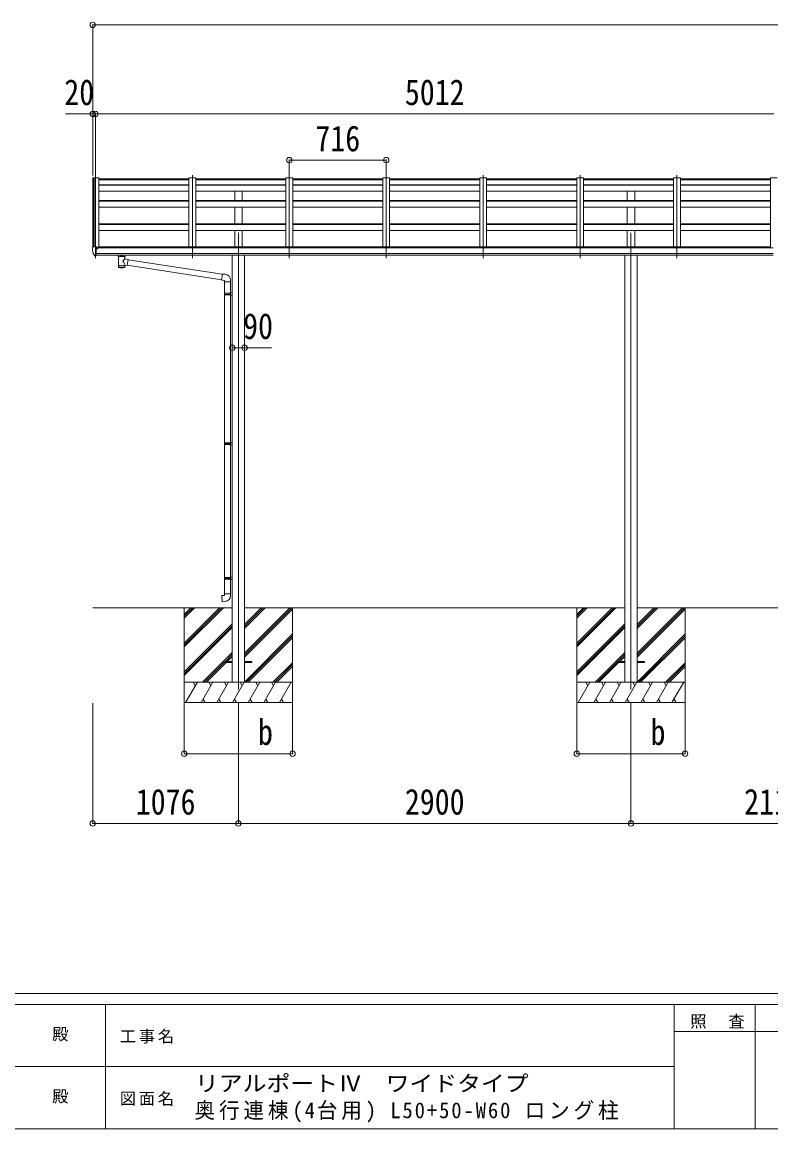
# Model space of a CAD drawing. Units: millimetres at full size, sheet at 1:40; some dimension numbers follow another scale. Extents: x -11181 to 11305, y -7804 to 7716.
# Drawn here: x -1152 to 4379, y -7804 to 373 of the extents above; entities that cross this region are included whole.
import ezdxf
from ezdxf.enums import TextEntityAlignment as Align

# ---------------------------------------------------------------- set-up
doc = ezdxf.new("R2010")
doc.units = ezdxf.units.MM
doc.header["$LTSCALE"] = 40
doc.header["$PDMODE"] = 32
doc.header["$PDSIZE"] = 40
for name, color, linetype, lineweight in [('0-0_0', 7, 'Continuous', 9), ('0-1_本体', 4, 'Continuous', 9), ('0-2_部品', 7, 'Continuous', 9), ('0-8_PARTS2', 2, 'Continuous', 9), ('0-A_寸法', 6, 'Continuous', 9), ('F-0_240', 7, 'Continuous', 9)]:
    doc.layers.add(name, color=color, linetype=linetype, lineweight=lineweight)
doc.styles.add('ＭＳ ゴシック', font='')
doc.styles.get('ＭＳ ゴシック').set_extended_font_data('MS Gothic')

msp = doc.modelspace()

# ---------------------------------------------------------------- linework, layer by layer
at = {"layer": '0-0_0'}
for p, q in [((-630.8, -3954.08), (400, -3954.08)), ((45.2, -3954.08), (45.2, -4654.08)), ((45.2, -4214.81), (305.93, -3954.08)), ((45.2, -4228.95), (320.08, -3954.08)), ((45.2, -4243.09), (334.22, -3954.08)), ((45.2, -4030.96), (122.08, -3954.08)), ((45.2, -4016.82), (107.94, -3954.08)), ((45.2, -4002.68), (93.8, -3954.08)), ((490.4, -4290.11), (826.43, -3954.08)), ((490.4, -4304.25), (840.58, -3954.08)), ((490.4, -4106.26), (642.58, -3954.08)), ((490.4, -4092.12), (628.44, -3954.08)), ((490.4, -4077.97), (614.3, -3954.08)), ((490.4, -3954.08), (3300, -3954.08)), ((490.4, -4318.39), (845.2, -3963.59)), ((845.2, -3954.08), (845.2, -4654.08)), ((2945.2, -4002.68), (2993.8, -3954.08)), ((2945.2, -4016.82), (3007.94, -3954.08)), ((2945.2, -4030.96), (3022.08, -3954.08)), ((2945.2, -4243.09), (3234.22, -3954.08)), ((2945.2, -4228.95), (3220.08, -3954.08)), ((2945.2, -4214.81), (3205.93, -3954.08)), ((2945.2, -3954.08), (2945.2, -4654.08)), ((3390.4, -4077.97), (3514.3, -3954.08)), ((3390.4, -4092.12), (3528.44, -3954.08)), ((3390.4, -4106.26), (3542.58, -3954.08)), ((3390.4, -4304.25), (3740.58, -3954.08)), ((3390.4, -4290.11), (3726.43, -3954.08)), ((3390.4, -3954.08), (5072, -3954.08)), ((3390.4, -4318.39), (3745.2, -3963.59)), ((5412, -3954.08), (3730.4, -3954.08)), ((3745.2, -3954.08), (3745.2, -4654.08)), ((45.2, -4426.94), (400, -4072.14)), ((45.2, -4441.08), (400, -4086.28)), ((2945.2, -4426.94), (3300, -4072.14)), ((2945.2, -4441.08), (3300, -4086.28)), ((45.2, -4455.22), (400, -4100.42)), ((490.4, -4502.24), (845.2, -4147.44)), ((502.7, -4504.08), (845.2, -4161.58)), ((2945.2, -4455.22), (3300, -4100.42)), ((3390.4, -4502.24), (3745.2, -4147.44)), ((3402.7, -4504.08), (3745.2, -4161.58)), ((516.85, -4504.08), (845.2, -4175.72)), ((3416.85, -4504.08), (3745.2, -4175.72)), ((180.19, -4504.08), (400, -4284.27)), ((348.85, -4349.57), (400, -4298.41)), ((362.99, -4349.57), (400, -4312.56)), ((3080.19, -4504.08), (3300, -4284.27)), ((3248.85, -4349.57), (3300, -4298.41)), ((3262.99, -4349.57), (3300, -4312.56)), ((194.34, -4504.08), (345.2, -4353.21)), ((208.48, -4504.08), (353.99, -4358.57)), ((700.69, -4504.08), (845.2, -4359.57)), ((714.84, -4504.08), (845.2, -4373.71)), ((728.98, -4504.08), (845.2, -4387.86)), ((3094.34, -4504.08), (3245.2, -4353.21)), ((3108.48, -4504.08), (3253.99, -4358.57)), ((3600.69, -4504.08), (3745.2, -4359.57)), ((3614.84, -4504.08), (3745.2, -4373.71)), ((3628.98, -4504.08), (3745.2, -4387.86)), ((845.2, -4504.08), (45.2, -4504.08)), ((55.49, -4654.08), (142.09, -4504.08)), ((127.09, -4530.06), (112.09, -4504.08)), ((170.96, -4654.08), (257.56, -4504.08)), ((242.56, -4530.06), (227.56, -4504.08)), ((286.43, -4654.08), (373.03, -4504.08)), ((358.03, -4530.06), (343.03, -4504.08)), ((401.9, -4654.08), (488.5, -4504.08)), ((473.5, -4530.06), (458.5, -4504.08)), ((517.37, -4654.08), (603.97, -4504.08)), ((588.97, -4530.06), (573.97, -4504.08)), ((632.84, -4654.08), (719.44, -4504.08)), ((689.44, -4504.08), (704.44, -4530.06)), ((748.31, -4654.08), (834.92, -4504.08)), ((3745.2, -4504.08), (2945.2, -4504.08)), ((2955.49, -4654.08), (3042.09, -4504.08)), ((3027.09, -4530.06), (3012.09, -4504.08)), ((3070.96, -4654.08), (3157.56, -4504.08)), ((3142.56, -4530.06), (3127.56, -4504.08)), ((3186.43, -4654.08), (3273.03, -4504.08)), ((3258.03, -4530.06), (3243.03, -4504.08)), ((3301.9, -4654.08), (3388.5, -4504.08)), ((3373.5, -4530.06), (3358.5, -4504.08)), ((3417.37, -4654.08), (3503.97, -4504.08)), ((3488.97, -4530.06), (3473.97, -4504.08)), ((3532.84, -4654.08), (3619.44, -4504.08)), ((3589.44, -4504.08), (3604.44, -4530.06)), ((3648.31, -4654.08), (3734.92, -4504.08)), ((45.2, -4654.08), (845.2, -4654.08)), ((185.96, -4628.1), (200.96, -4654.08)), ((301.43, -4628.1), (316.43, -4654.08)), ((416.9, -4628.1), (431.9, -4654.08)), ((532.37, -4628.1), (547.37, -4654.08)), ((647.84, -4628.1), (662.84, -4654.08)), ((763.31, -4628.1), (778.31, -4654.08)), ((2945.2, -4654.08), (3745.2, -4654.08)), ((3085.96, -4628.1), (3100.96, -4654.08)), ((3201.43, -4628.1), (3216.43, -4654.08)), ((3316.9, -4628.1), (3331.9, -4654.08)), ((3432.37, -4628.1), (3447.37, -4654.08)), ((3547.84, -4628.1), (3562.84, -4654.08)), ((3663.31, -4628.1), (3678.31, -4654.08))]:
    msp.add_line(p, q, dxfattribs=at)
at = {"layer": '0-1_本体'}
for p, q in [((-630.79, -779.15), (-630.8, -1291.23)), ((-629.85, -778.26), (-622.01, -777.85)), ((-621.8, -777.93), (-621.8, -1284.69)), ((-621.72, -778.05), (-621.1, -779.67)), ((-585.8, -777.84), (-585.8, -1294.87)), ((80.2, -783.93), (-585.8, -783.93)), ((-585.8, -790.84), (80.2, -790.84)), ((80.2, -777.84), (80.2, -1284.46)), ((130.2, -777.84), (80.2, -777.84)), ((130.2, -777.84), (130.2, -1284.46)), ((796.2, -783.93), (130.2, -783.93)), ((130.2, -790.84), (796.2, -790.84)), ((796.2, -777.84), (796.2, -1284.46)), ((846.2, -777.84), (796.2, -777.84)), ((846.2, -777.84), (846.2, -1284.46)), ((1512.2, -783.93), (846.2, -783.93)), ((846.2, -790.84), (1512.2, -790.84)), ((1512.2, -777.84), (1512.2, -1284.46)), ((1562.2, -777.84), (1512.2, -777.84)), ((1562.2, -777.84), (1562.2, -1284.46)), ((2228.2, -783.93), (1562.2, -783.93)), ((1562.2, -790.84), (2228.2, -790.84)), ((2228.2, -777.84), (2228.2, -1284.46)), ((2278.2, -777.84), (2228.2, -777.84)), ((2278.2, -777.84), (2278.2, -1284.46)), ((2944.2, -783.93), (2278.2, -783.93)), ((2278.2, -790.84), (2944.2, -790.84)), ((2944.2, -777.84), (2944.2, -1284.46)), ((2994.2, -777.84), (2944.2, -777.84)), ((2994.2, -777.84), (2994.2, -1284.46)), ((3660.2, -783.93), (2994.2, -783.93)), ((2994.2, -790.84), (3660.2, -790.84)), ((3660.2, -777.84), (3660.2, -1284.46)), ((3710.2, -777.84), (3660.2, -777.84)), ((3710.2, -777.84), (3710.2, -1284.46)), ((4376.2, -783.93), (3710.2, -783.93)), ((3710.2, -790.84), (4376.2, -790.84)), ((4376.2, -777.84), (4376.2, -1294.87)), ((4426.2, -777.84), (4376.2, -777.84)), ((4376.2, -777.84), (4426.2, -777.84)), ((-585.8, -828.64), (80.2, -828.64)), ((-585.8, -831.75), (80.2, -831.75)), ((-585.8, -876.4), (80.2, -876.4)), ((130.2, -828.64), (796.2, -828.64)), ((130.2, -831.75), (796.2, -831.75)), ((130.2, -876.4), (796.2, -876.4)), ((417.7, -943.31), (417.7, -876.4)), ((472.7, -943.31), (472.7, -876.4)), ((846.2, -828.64), (1512.2, -828.64)), ((846.2, -831.75), (1512.2, -831.75)), ((846.2, -876.4), (1512.2, -876.4)), ((1562.2, -828.64), (2228.2, -828.64)), ((1562.2, -831.75), (2228.2, -831.75)), ((1562.2, -876.4), (2228.2, -876.4)), ((2278.2, -828.64), (2944.2, -828.64)), ((2278.2, -831.75), (2944.2, -831.75)), ((2278.2, -876.4), (2944.2, -876.4)), ((2994.2, -828.64), (3660.2, -828.64)), ((2994.2, -831.75), (3660.2, -831.75)), ((2994.2, -876.4), (3660.2, -876.4)), ((3317.7, -943.31), (3317.7, -876.4)), ((3372.7, -943.31), (3372.7, -876.4)), ((3710.2, -828.64), (4376.2, -828.64)), ((3710.2, -831.75), (4376.2, -831.75)), ((3710.2, -876.4), (4376.2, -876.4)), ((-585.8, -944.65), (80.2, -944.65)), ((-585.8, -950.84), (80.2, -950.84)), ((130.2, -944.65), (796.2, -944.65)), ((130.2, -950.84), (796.2, -950.84)), ((846.2, -944.65), (1512.2, -944.65)), ((846.2, -950.84), (1512.2, -950.84)), ((1562.2, -944.65), (2228.2, -944.65)), ((1562.2, -950.84), (2228.2, -950.84)), ((2278.2, -944.65), (2944.2, -944.65)), ((2278.2, -950.84), (2944.2, -950.84)), ((2994.2, -944.65), (3660.2, -944.65)), ((2994.2, -950.84), (3660.2, -950.84)), ((3710.2, -944.65), (4376.2, -944.65)), ((3710.2, -950.84), (4376.2, -950.84)), ((-585.8, -994.65), (80.2, -994.65)), ((130.2, -994.65), (796.2, -994.65)), ((417.7, -1116.2), (417.7, -994.65)), ((472.7, -1116.2), (472.7, -994.65)), ((846.2, -994.65), (1512.2, -994.65)), ((1562.2, -994.65), (2228.2, -994.65)), ((2278.2, -994.65), (2944.2, -994.65)), ((2994.2, -994.65), (3660.2, -994.65)), ((3317.7, -1116.2), (3317.7, -994.65)), ((3372.7, -1116.2), (3372.7, -994.65)), ((3710.2, -994.65), (4376.2, -994.65)), ((-585.8, -1116.2), (80.2, -1116.2)), ((-585.8, -1123.2), (80.2, -1123.2)), ((130.2, -1116.2), (796.2, -1116.2)), ((130.2, -1123.2), (796.2, -1123.2)), ((846.2, -1116.2), (1512.2, -1116.2)), ((846.2, -1123.2), (1512.2, -1123.2)), ((1562.2, -1116.2), (2228.2, -1116.2)), ((1562.2, -1123.2), (2228.2, -1123.2)), ((2278.2, -1116.2), (2944.2, -1116.2)), ((2278.2, -1123.2), (2944.2, -1123.2)), ((2994.2, -1116.2), (3660.2, -1116.2)), ((2994.2, -1123.2), (3660.2, -1123.2)), ((3710.2, -1116.2), (4376.2, -1116.2)), ((3710.2, -1123.2), (4376.2, -1123.2)), ((-585.8, -1166.75), (80.2, -1166.75)), ((130.2, -1166.75), (796.2, -1166.75)), ((417.7, -1288.16), (417.7, -1166.75)), ((472.7, -1288.16), (472.7, -1166.75)), ((846.2, -1166.75), (1512.2, -1166.75)), ((1562.2, -1166.75), (2228.2, -1166.75)), ((2278.2, -1166.75), (2944.2, -1166.75)), ((2994.2, -1166.75), (3660.2, -1166.75)), ((3317.7, -1288.16), (3317.7, -1166.75)), ((3372.7, -1288.16), (3372.7, -1166.75)), ((3710.2, -1166.75), (4376.2, -1166.75)), ((4394.7, -1294.87), (-604.3, -1294.87)), ((-580.8, -1294.87), (-580.8, -1288.16)), ((4371.2, -1288.16), (-580.8, -1288.16)), ((4371.2, -1294.87), (4371.2, -1288.16)), ((-604.3, -1336.09), (4394.7, -1336.09)), ((4394.7, -1347.94), (-604.3, -1347.87)), ((400, -1348.03), (400, -4504.1)), ((490.4, -1348.03), (490.4, -4504.1)), ((3300, -1348.03), (3300, -4504.1)), ((3390.4, -1348.03), (3390.4, -4504.1))]:
    msp.add_line(p, q, dxfattribs=at)
msp.add_lwpolyline([(-621.1, -1284.69), (-621.1, -777.84), (-585.8, -777.84)], dxfattribs=at)
msp.add_circle((-596.82, -1299.6), 3, dxfattribs=at)
for centre, radius, start, end in [((-629.8, -779.26), 1, 93, 173.32986), ((-622, -778.15), 0.301, 21.06327, 92.86679)]:
    msp.add_arc(centre, radius, start, end, dxfattribs=at)
at = {"layer": '0-2_部品'}
for p, q in [((-633, -1294.05), (-633, -1294.68)), ((-626.09, -1285.25), (-630.15, -1291.05)), ((-611, -1353.18), (-611, -1284.68)), ((-609.5, -1285.59), (-611, -1285.59)), ((-604.5, -1294.41), (-611, -1294.01)), ((-609.5, -1285.59), (-609.5, -1291.76)), ((-599.82, -1287.09), (-609.5, -1286.37)), ((-609.5, -1289.36), (-595.5, -1289.42)), ((-600.02, -1299.59), (-599.5, -1299.59)), ((-599.5, -1299.59), (-599.2, -1299.59)), ((-599, -1289.41), (-599, -1287.51)), ((-594.5, -1290.53), (-594.5, -1294.86)), ((-618.62, -1351.37), (-628.37, -1335.99)), ((-612.5, -1353.09), (-616.21, -1352.86)), ((-612.5, -1353.09), (-611, -1353.18)), ((-611, -1350.98), (-610.5, -1350.98)), ((-610.5, -1350.98), (-610, -1349.98)), ((-604.5, -1349.98), (-610, -1349.98)), ((-444.5, -1354.18), (-444.5, -1348.07)), ((-440.4, -1358.68), (-440.42, -1438.98)), ((-394.6, -1376.26), (-394.6, -1358.67)), ((-369.38, -1380.16), (-394.6, -1376.25)), ((-390.5, -1354.18), (-390.5, -1348.07)), ((-369.38, -1380.16), (-376.4, -1425.42)), ((325.73, -1490.07), (-369.69, -1382.18)), ((-394.58, -1438.98), (-394.6, -1422.35)), ((-394.6, -1422.6), (-376.4, -1425.42)), ((322.07, -1532), (-376.13, -1423.68)), ((346.72, -1490.13), (325.89, -1488.3)), ((341.8, -1545.87), (387.8, -1545.87)), ((343.8, -1545.87), (343.8, -1628.53)), ((385.8, -1545.87), (385.8, -1625.97)), ((387.8, -1545.87), (387.8, -1534.95)), ((341.8, -1630.53), (342.8, -1628.53)), ((341.8, -1630.53), (385.8, -1630.53)), ((341.8, -1630.53), (341.8, -1638.53)), ((342.8, -1628.53), (385.8, -1628.53)), ((381.33, -1630.53), (380.9, -1628.53)), ((383.8, -1626.03), (399.8, -1625.56)), ((383.8, -1628.03), (383.8, -1626.03)), ((383.8, -1628.03), (385.8, -1628.03)), ((399.8, -1625.56), (399.8, -1643.5)), ((341.8, -1638.53), (385.8, -1638.53)), ((341.8, -1638.53), (342.8, -1640.53)), ((342.8, -1640.53), (385.8, -1640.53)), ((343.8, -1640.53), (343.8, -2734.72)), ((383.8, -1643.03), (383.8, -1641.03)), ((383.8, -1643.03), (399.8, -1643.5)), ((385.8, -1643.09), (385.8, -2732.16)), ((341.8, -2736.72), (342.8, -2734.72)), ((341.8, -2736.72), (385.8, -2736.72)), ((341.8, -2736.72), (341.8, -2744.72)), ((341.8, -2744.72), (385.8, -2744.72)), ((341.8, -2744.72), (342.8, -2746.72)), ((342.8, -2734.72), (385.8, -2734.72)), ((342.8, -2746.72), (385.8, -2746.72)), ((343.8, -2746.72), (343.8, -3729.88)), ((381.33, -2736.72), (380.9, -2734.72)), ((383.8, -2732.22), (399.8, -2731.75)), ((383.8, -2734.22), (383.8, -2732.22)), ((383.8, -2734.22), (385.8, -2734.22)), ((383.8, -2749.22), (383.8, -2747.22)), ((383.8, -2749.22), (399.8, -2749.69)), ((385.8, -2749.28), (385.8, -3727.32)), ((399.8, -2731.75), (399.8, -2749.69)), ((341.8, -3731.88), (342.8, -3729.88)), ((341.8, -3731.88), (385.8, -3731.88)), ((341.8, -3731.88), (341.8, -3739.88)), ((341.8, -3739.88), (385.8, -3739.88)), ((341.8, -3739.88), (342.8, -3741.88)), ((342.8, -3729.88), (385.8, -3729.88)), ((342.8, -3741.88), (385.8, -3741.88)), ((343.8, -3741.88), (343.8, -3851.88)), ((381.33, -3731.88), (380.9, -3729.88)), ((383.8, -3727.38), (399.8, -3726.91)), ((383.8, -3729.38), (383.8, -3727.38)), ((383.8, -3729.38), (385.8, -3729.38)), ((383.8, -3744.38), (383.8, -3742.38)), ((383.8, -3744.38), (399.8, -3744.85)), ((385.8, -3744.44), (385.8, -3851.88)), ((399.8, -3726.91), (399.8, -3744.85)), ((341.8, -3851.88), (387.8, -3851.88)), ((341.8, -3861.88), (341.8, -3851.88)), ((387.8, -3851.88), (387.8, -3862.79))]:
    msp.add_line(p, q, dxfattribs=at)
at = {"layer": '0-2_部品', "color": 4}
for p, q in [((345, -4349.57), (345, -4358.57)), ((345, -4349.57), (400, -4349.57)), ((345, -4358.57), (400, -4358.57)), ((490, -4349.57), (545, -4349.57)), ((490, -4358.57), (545, -4358.57)), ((545, -4349.57), (545, -4358.57)), ((3245, -4349.57), (3245, -4358.57)), ((3245, -4349.57), (3300, -4349.57)), ((3245, -4358.57), (3300, -4358.57)), ((3390, -4349.57), (3445, -4349.57)), ((3390, -4358.57), (3445, -4358.57)), ((3445, -4349.57), (3445, -4358.57))]:
    msp.add_line(p, q, dxfattribs=at)
at = {"layer": '0-2_部品'}
for points in [[(-611, -1284.68), (-623, -1284.68), (-625.33, -1284.82)], [(-604.5, -1349.98), (-604.5, -1291.76), (-609.5, -1291.76)], [(-599.82, -1287.09), (-599.65, -1287.11), (-599.5, -1287.14), (-599.35, -1287.19), (-599.23, -1287.24), (-599.13, -1287.3), (-599.06, -1287.36), (-599.01, -1287.44), (-599, -1287.51)], [(-599.2, -1298.41), (-599.2, -1299.59), (-594.5, -1299.59)], [(-594.5, -1297.98), (-594.5, -1299.59), (-594.02, -1299.59)], [(-611, -1339.29), (-607.83, -1338.88), (-604.5, -1338.45)], [(-444.46, -1354.24), (-444.48, -1353.88), (-444.24, -1352.93), (-443.72, -1352.04), (-442.91, -1351.21), (-441.8, -1350.41), (-440.4, -1349.68)], [(-444.46, -1354.13), (-444.48, -1354.48), (-444.24, -1355.44), (-443.72, -1356.32), (-442.91, -1357.16), (-441.8, -1357.96), (-440.4, -1358.68)], [(-394.6, -1349.7), (-394.37, -1349.79), (-393.01, -1350.52), (-391.9, -1351.37), (-391.14, -1352.24), (-390.68, -1353.14), (-390.51, -1354.02)], [(-394.6, -1358.67), (-394.37, -1358.58), (-393.01, -1357.84), (-391.9, -1357), (-391.14, -1356.13), (-390.68, -1355.23), (-390.51, -1354.34)], [(325.89, -1488.3), (321.88, -1534.13), (341.8, -1535.87), (341.8, -1545.87)], [(381.33, -1630.53), (381.33, -1638.53), (380.9, -1640.53)], [(383.8, -1641.03), (385.8, -1641.03), (385.8, -1628.03)], [(381.33, -2736.72), (381.33, -2744.72), (380.9, -2746.72)], [(383.8, -2747.22), (385.8, -2747.22), (385.8, -2734.22)], [(381.33, -3731.88), (381.33, -3739.88), (380.9, -3741.88)], [(383.8, -3742.38), (385.8, -3742.38), (385.8, -3729.38)], [(346.72, -3907.62), (325.89, -3909.45), (321.88, -3863.62), (341.8, -3861.88)]]:
    msp.add_lwpolyline(points, dxfattribs=at)
for centre, radius, start, end in [((-630, -1294.05), 3, 93, 180), ((-440.51, -1294.68), 192.49, 180.0008, 192.1233), ((-625.27, -1285.82), 1, 93.5, 145), ((-597, -1299.59), 2.5, 151.64236, 180), ((-597, -1299.59), 2.5, 0, 151.64236), ((-625.77, -1334.49), 3, 191.83348, 210), ((-616.02, -1349.87), 3, 210, 266.5), ((-427.43, -1399.4), 51.38, 92.46126, 104.61963), ((-407.54, -1399.4), 51.38, 75.38037, 87.53874), ((342.8, -1534.95), 45, 0, 85), ((342.8, -3862.79), 45, 275, 0)]:
    msp.add_arc(centre, radius, start, end, dxfattribs=at)
for centre, major_axis, ratio, start_param, end_param in [((-595.5, -1290.52), (-0.02, 1.1), 0.906239, 4.6917496, 6.2625459), ((-417.5, -1359.88), (-22.91, -0.42), 0.072511, 4.711586, 6.2823824), ((-417.48, -1358.25), (-22.91, -0.42), 0.072511, 4.711586, 6.2823824), ((-417.52, -1358.25), (22.92, -0.42), 0.07247, 0.0008089, 1.5716053), ((-417.52, -1359.88), (22.92, -0.42), 0.07247, 0.0008089, 1.5716053), ((-414.95, -1398.45), (20.32, 22.25), 0.045535, 4.9756507, 6.2441899), ((-406.5, -1354.18), (16, 0), 0.361356, 0, 0.0194874), ((-406.5, -1354.18), (16, 0), 0.361356, 6.2636979, 6.2831853), ((-417.5, -1438.98), (22.92, 0), 0.101955, 6.2829723, 9.4248207), ((-417.5, -1438.98), (22.92, 0), 0.101955, 3.1415499, 6.2833984), ((-417.5, -1426.53), (22.91, 0), 0.122865, 6.2831853, 9.424778), ((-417.5, -1395.81), (-22.81, 26.62), 0.234429, 3.1563334, 4.5976381)]:
    msp.add_ellipse(centre, major_axis=major_axis, ratio=ratio, start_param=start_param, end_param=end_param, dxfattribs=at)
at = {"layer": '0-8_PARTS2'}
for p, q in [((-610.8, -757.1), (-610.8, -1371.29)), ((105.2, -757.1), (105.2, -1371.29)), ((821.2, -757.1), (821.2, -1371.29)), ((1537.2, -757.1), (1537.2, -1371.29)), ((2253.2, -757.1), (2253.2, -1371.29)), ((2969.2, -757.1), (2969.2, -1371.29)), ((3685.2, -757.1), (3685.2, -1371.29)), ((445.2, -1182.48), (445.2, -4557.71)), ((3345.2, -1182.48), (3345.2, -4557.71))]:
    msp.add_line(p, q, dxfattribs=at)
at = {"layer": '0-A_寸法'}
for p, q in [((-630.79, 353.03), (-630.79, -305.07)), ((-630.79, 353.03), (9433.2, 353.03)), ((-630.79, -305.07), (-830.79, -305.07)), ((-630.79, -305.07), (-630.79, -760.64)), ((-610.79, -305.07), (-630.79, -305.07)), ((-610.79, -305.07), (-610.79, -760.64)), ((-610.79, -305.07), (-610.79, -760.64)), ((-610.79, -305.07), (4401.2, -305.07)), ((821.2, -646.51), (821.2, -764.11)), ((821.2, -646.51), (1537.2, -646.51)), ((1537.2, -646.51), (1537.2, -764.11)), ((400, -2032.82), (490.4, -2032.82)), ((490.4, -2032.82), (690.4, -2032.82)), ((-630.79, -5546.96), (-630.79, -4657.56)), ((45.2, -5031.97), (45.2, -4657.56)), ((445.2, -5546.96), (445.2, -4657.56)), ((845.2, -5031.97), (845.2, -4657.56)), ((2945.2, -5031.97), (2945.2, -4657.56)), ((3345.2, -5546.96), (3345.2, -4657.56)), ((45.2, -5031.97), (845.2, -5031.97)), ((-630.79, -5546.96), (445.2, -5546.96)), ((445.2, -5546.96), (3345.2, -5546.96)), ((5457.2, -5546.96), (3345.2, -5546.96))]:
    msp.add_line(p, q, dxfattribs=at)
msp.add_lwpolyline([(2945.2, -5031.97), (3745.2, -5031.97), (3745.2, -4657.56)], dxfattribs=at)
for p in [(-630.79, 353.03), (-630.79, -305.07), (-610.79, -305.07), (821.2, -646.51), (1537.2, -646.51), (400, -2032.82), (490.4, -2032.82), (45.2, -5031.97), (845.2, -5031.97), (2945.2, -5031.97), (3745.2, -5031.97), (-630.79, -5546.96), (445.2, -5546.96), (3345.2, -5546.96)]:
    msp.add_point(p, dxfattribs=at)
at = {"layer": 'F-0_240', "color": 5}
for p, q in [((-11180.61, -6803.54), (10739.39, -6803.54)), ((-11180.61, -6883.54), (7183.72, -6883.54)), ((-536.28, -6883.54), (-536.28, -7803.54)), ((3663.72, -6883.54), (3663.72, -7803.54)), ((4263.72, -6883.54), (4263.72, -7803.54)), ((3663.72, -7083.54), (6063.72, -7083.54)), ((-4536.28, -7343.54), (3663.72, -7343.54)), ((-11180.61, -7803.54), (10739.39, -7803.54))]:
    msp.add_line(p, q, dxfattribs=at)

# ---------------------------------------------------------------- texts
at = {"layer": '0-A_寸法', "color": 7, "style": 'ＭＳ ゴシック', "width": 0.85}
for s, p in [('20', (-840.79, -297.07)), ('5012', (1675.21, -297.07)), ('716', (1014.2, -638.51)), ('90', (480.4, -2024.82)), ('b', (590.2, -5023.97)), ('b', (3490.2, -5023.97)), ('1076', (-312.79, -5538.96)), ('2900', (1675.2, -5538.96)), ('2112', (4181.2, -5538.96))]:
    msp.add_text(s, height=190.6, dxfattribs=at).set_placement(p, align=Align.BOTTOM_LEFT)
at = {"layer": 'F-0_240', "style": 'ＭＳ ゴシック'}
for p in [(-930.57, -7173.54), (-930.57, -7633.54)]:
    msp.add_text('殿', height=87.98, dxfattribs=at).set_placement(p, align=Align.BOTTOM_LEFT)
at = {"layer": 'F-0_240', "style": 'ＭＳ ゴシック', "width": 1.1}
msp.add_text('リアルポートⅣ\u3000ワイドタイプ', height=117.3, dxfattribs=at).set_placement((124.97, -7561.39), align=Align.BOTTOM_LEFT)
at = {"layer": 'F-0_240', "attachment_point": 7, "style": 'ＭＳ ゴシック'}
for s, insert, char_height in [('\\T1.17;照\u3000査', (3783.72, -7063.54), 87.98), ('\\T1.17;工事名', (-430.81, -7173.54), 87.98), ('\\T1.17;図面名', (-430.81, -7633.54), 87.98), ('\\T1.19;\\W0.95;奥行連棟(4台用)\\~L50+50-W60\\~ロング柱', (120.88, -7756.06), 117.3)]:
    msp.add_mtext(s, dxfattribs=dict(at, insert=insert, char_height=char_height))

doc.saveas('drawing.dxf')
